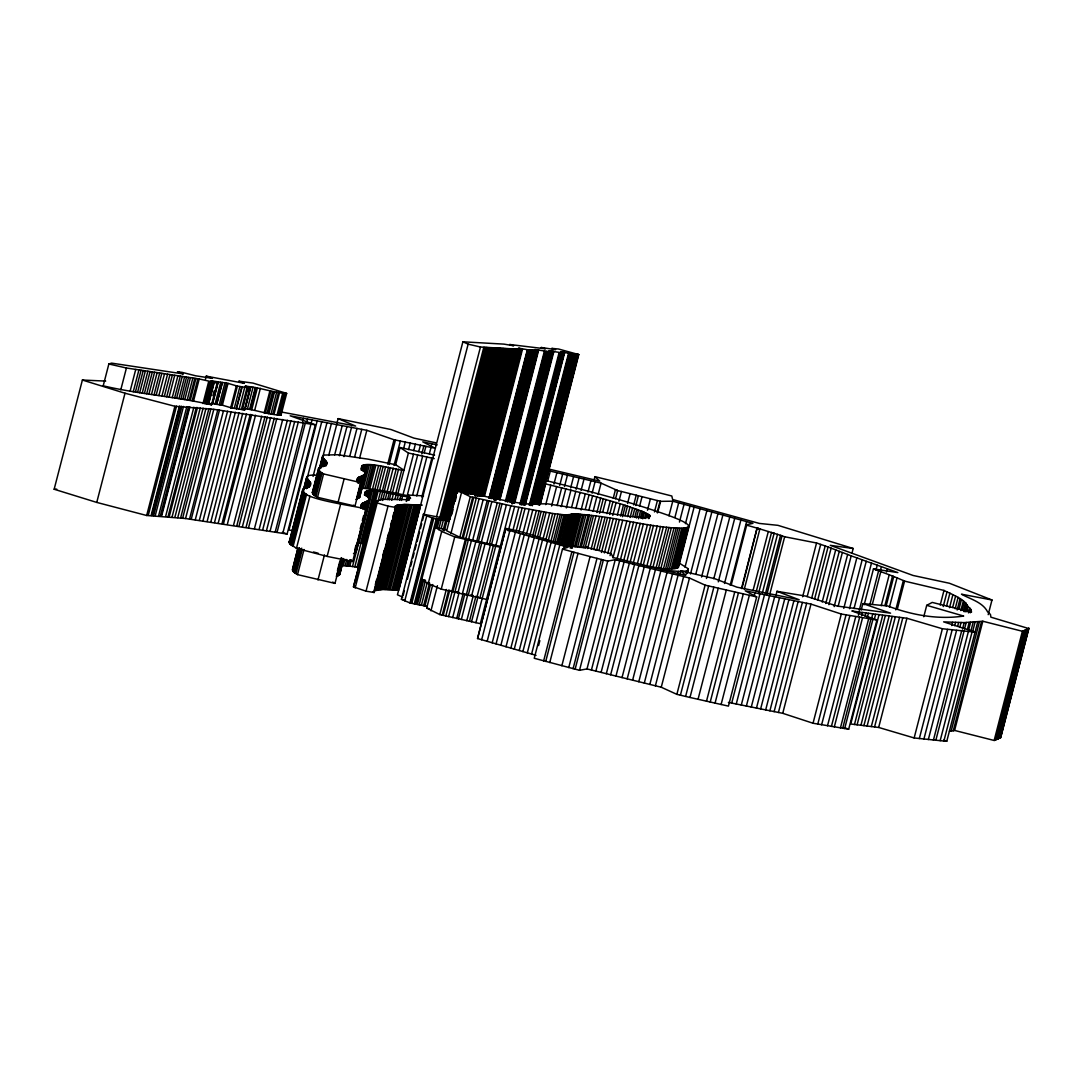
<?xml version="1.0" encoding="UTF-8"?>
<svg xmlns="http://www.w3.org/2000/svg" width="1083" height="1083" viewBox="0 0 1083 1083"><rect width="100%" height="100%" fill="white"/><g stroke="black" fill="none" stroke-linecap="round" stroke-linejoin="round"><path stroke-width="1.5" d="M536.044 655.337L477.549 638.55L505.788 528.423C533.499 533.215 559.573 547.077 587.866 547.592L586.282 547.186L596.814 550.042M477.549 638.55L505.788 528.423M355.901 550.489L355.481 552.614L353.491 553.548M365.892 473.244C363.915 476.276 351.379 478.348 361.032 482.693L354.98 506.086L317.522 497.314L313.84 494.958L312.324 492.657L318.524 468.519L326.985 463.849L326.565 461.994L322.585 457.283L323.912 455.077L337.517 454.725L368.098 459.151L395.647 464.742L403.945 470.239C399.207 471.186 347.643 454.941 365.892 473.244L359.718 497.273L355.82 499.48M406.247 501.483L407.519 496.583C403.147 497.72 351.23 480.717 369.56 499.141L356.063 551.328M316.48 475.166C299.179 474.557 311.241 479.403 310.51 485.225C277.492 497.192 364.118 506.722 366.162 509.308C353.965 504.272 366.69 502.878 369.56 499.141M341.483 558.259L334.985 583.385L297.527 574.626L292.803 571.052L292.87 568.656M312.405 492.291L313.407 490.707M318.524 468.519L319.891 471.579L323.56 473.934L361.032 482.693M544.83 480.324C584.888 490.017 624.877 500.251 663.825 513.775C667.318 515.021 703.178 527.164 681.749 528.247C644.317 527.597 607.685 513.64 570.457 514.506L562.456 545.426M687.015 573.3L688.125 568.697L679.258 563.079M570.457 514.506L565.258 514.939L552.655 513.491L510.81 505.775L470.32 496.691L457.188 490.193L446.697 530.778L459.815 537.276L500.319 546.36L510.81 505.775M571.594 514.168L563.62 545.006M423.521 495.892L408.629 495.093L407.113 500.4M341.253 557.664L336.38 576.508L339.724 574.572L343.785 558.869M368.315 500.671L352.665 561.495L327.12 556.405L296.444 548.35L289.608 543.49L289.269 541.568L290.867 540.092M437.194 444.91L422.763 441.85L435.366 448.308L394.036 439.752L366.826 430.303L290.203 415.804L315.343 424.82L287.103 534.027L185.559 518.527L146.665 515.494L96.753 502.417L54.15 489.245L82.389 380.038L105.687 381.094M205.432 379.28L206.244 376.153L212.444 378.36L195.766 375.815L182.106 372.376L177.45 371.767L183.379 373.946L111.603 363.13L108.855 363.983L103.21 385.832C138.908 394.198 175.866 396.635 211.523 404.812L217.169 382.976L210.941 380.742L228.012 383.355L237.38 386.13L231.735 407.98L230.693 407.763L236.338 385.927L242.186 386.875L236.541 408.711L230.693 407.763M120.782 389.839L126.427 368.003L199.231 378.969L217.169 382.976M96.753 502.417L125.005 393.224L82.389 380.038M130.082 391.301L135.727 369.452M133.25 391.775L138.908 369.926M135.389 392.087L141.047 370.251M137.541 392.412L143.2 370.576M139.707 392.736L145.352 370.887M142.225 393.102L147.87 371.252M144.418 393.427L150.063 371.577M146.706 393.752L152.351 371.916M148.926 394.09L154.571 372.241M151.498 394.456L157.143 372.62M154.057 394.821L159.702 372.985M156.169 395.173L161.814 373.337M158.89 395.552L164.548 373.716M161.922 396.053L167.567 374.217M164.318 396.405L169.977 374.569M166.728 396.798L172.387 374.962M169.07 397.15L174.715 375.3M172.251 397.651L177.896 375.815M174.607 398.002L180.265 376.167M176.597 398.314L182.242 376.478M146.665 515.494L174.904 406.287L213.798 409.333L315.343 424.82M148.276 515.318L176.515 406.125M178.979 398.666L184.624 376.83M180.902 398.977L186.547 377.141M151.119 515.44L179.372 406.233M151.701 515.44L179.94 406.247M182.851 399.289L188.496 377.439M152.92 515.481L181.172 406.287M153.515 515.549L181.768 406.355M184.787 399.6L190.432 377.75M155.248 515.63L183.501 406.423M187.197 399.925L192.842 378.089M158.592 515.86L186.831 406.666M189.146 400.25L194.791 378.4M160.352 515.928L188.591 406.734M190.242 400.358L195.888 378.509M161.096 516.022L189.349 406.815M161.624 516.036L189.863 406.842M192.205 400.669L197.864 378.833M193.586 400.818L199.231 378.969M165.631 516.388L193.871 407.194M168.055 516.645L196.294 407.452M169.232 516.74L197.472 407.533M172.048 517.038L200.287 407.831M202.981 403.58L208.626 381.744M174.877 517.336L203.117 408.142M204.484 403.742L210.129 381.893M205.973 404.013L211.632 382.164M206.826 404.081L212.485 382.231M177.747 517.647L205.987 408.44M208.329 404.352L213.987 382.516M208.518 404.352L214.163 382.516M180.631 517.958L208.87 408.751M212.904 395.606L214.109 390.922M182.621 518.216L210.86 409.022M210.887 403.404L212.485 403.688L218.13 381.839M212.485 403.688L218.292 381.852M185.559 518.527L213.798 409.333M212.634 403.688L215.084 404.067L220.729 382.231M215.084 404.067L216.641 404.352L222.286 382.516M216.641 404.352L222.462 382.516M189.525 519.082L217.764 409.875M216.817 404.365L219.267 404.744L224.912 382.908M191.217 519.285L219.456 410.078M219.267 404.744L220.837 405.028L226.482 383.192M220.837 405.028L222.367 405.191L228.012 383.355M195.265 519.84L223.504 410.647M199.326 520.409L227.565 411.215M202.954 520.923L231.193 411.716M234.28 408.345L239.925 386.509M207.124 521.492L235.363 412.298M236.202 408.657L241.847 386.807L250.322 388.093L244.663 409.929L236.541 408.711M239.113 409.09L244.758 387.254M210.792 522.02L239.032 412.813M241.387 409.469L247.032 387.633M242.497 409.577L248.142 387.741M214.502 522.534L242.741 413.34M248.467 391.396L249.686 386.712C262.194 388.161 273.999 392.885 286.67 393.386L281.025 415.222C268.34 414.721 256.549 409.997 244.041 408.562M244.663 409.929L250.011 388.039L245.259 386.022L249.686 386.712M245.164 408.697L250.823 386.848M247.398 409.036L253.043 387.186M218.238 523.075L246.477 413.868M249.632 409.388L255.277 387.552M250.214 409.469L255.872 387.633M222.015 523.603L250.254 414.41M251.73 409.726L257.375 387.89M223.45 523.861L251.703 414.654M254.722 410.173L260.367 388.337M227.308 524.402L255.547 415.209M233.495 525.377L261.748 416.17M264.184 412.975L269.829 391.139M265.267 413.07L270.912 391.234M236.798 525.851L265.037 416.644M266.959 413.381L272.618 391.532M239.005 526.203L267.257 416.996M268.137 413.503L273.796 391.667M268.882 413.679L274.527 391.829M271.034 413.936L276.679 392.1M242.416 526.704L270.655 417.51M272.835 414.275L278.493 392.425M273.958 414.369L279.604 392.533M246.044 527.34L274.283 418.133M277.113 414.816L282.758 392.967M248.548 527.719L276.801 418.525M278.304 414.938L283.949 393.102M279.82 415.1L285.465 393.251M254.451 528.68L282.704 419.487M259.121 529.465L287.361 420.258M262.655 529.993L290.907 420.786M266.472 530.643L294.711 421.449M270.073 531.184L298.312 421.977M302.59 421.49L303.43 418.228M275.19 532.051L303.43 422.857M277.045 532.349L305.284 423.155M306.746 422.289L307.586 419.026M282.812 533.283L312.094 419.811M317.211 420.813L288.971 530.02L293.547 530.819M289.12 542.353L302.766 489.381M289.229 542.705L303.186 488.799M290.095 540.688L295.997 517.864M296.837 514.601L303.592 488.501M289.608 543.49L306.719 477.278M293.791 527.475L295.05 522.588M298.001 511.162L300.465 502.214M301.372 498.126L302.644 493.225M303.416 490.802L306.855 476.926M289.96 543.815L303.457 491.628M303.89 489.611L307.179 476.534M304.513 488.433L321.786 421.612M290.23 544.235L303.727 492.048M304.594 488.433L307.125 478.645M290.488 544.532L303.985 492.345M305.189 487.188L307.288 479.038M290.718 544.776L304.215 492.589M305.663 487.729L307.775 479.566M305.92 488.162L308.032 480.013M291.435 545.358L304.932 493.171M306.53 488.663L308.641 480.514M292.248 545.927L305.744 493.74M307.518 487.594L309.197 481.069M307.762 487.905L309.454 481.38M293.087 546.414L306.584 494.227M308.75 486.727L310.022 481.827M308.912 487.066L310.171 482.179M309.156 487.336L310.428 482.449M309.982 486.199L310.821 482.937M313.082 476.412L326.998 422.627M296.444 548.35L309.941 496.163M292.41 569.604L297.757 548.797M292.437 570.281L298.015 547.984M312.432 492.968L318.916 467.964M292.748 570.741L298.434 548.756M312.743 493.428L319.458 467.315M292.803 571.052L298.488 549.067M312.797 493.74L322.612 456.065M293.127 571.337L299.219 547.781M313.109 494.024L319.16 470.645M319.688 468.167L322.91 455.699M319.634 469.088L331.439 423.453M293.412 571.783L299.504 548.228M313.407 494.471L319.458 471.078M320.446 467.057L322.869 457.703M320.609 467.423L323.032 458.068M293.655 572.054L299.747 548.499M313.65 494.741L319.702 471.362M293.845 572.271L299.937 548.715M313.84 494.958L319.891 471.579M321.082 467.964L323.506 458.61M321.732 466.814L323.749 459.016M294.508 572.799L300.6 549.243M314.503 495.486L320.554 472.107M322.693 465.717L324.304 459.49M295.226 573.3L301.724 548.174M315.221 496L321.258 472.608M323.289 466.313L324.914 460.072M295.97 573.733L302.062 550.178M315.965 496.42L322.017 473.041M323.533 466.611L325.144 460.37M324.534 465.528L325.739 460.844M324.697 465.893L325.902 461.209M324.927 466.15L326.132 461.466M297.527 574.626L304.025 549.501M317.522 497.314L323.56 473.934M325.766 465.108L326.565 461.994M325.888 465.473L326.7 462.346M336.881 423.507L338.14 418.62L391.004 429.531L413.882 438.101L436.381 442.92M326.186 465.771L326.985 462.658M328.718 455.442L336.732 424.482M334.661 454.846L342.255 425.511M339.399 455.794L346.993 426.458M343.961 456.633L351.542 427.298M349.809 456.092L356.97 428.381M317.969 580.001L324.467 554.875M337.964 502.688L344.015 479.295M327.12 556.405L340.617 504.218M354.601 457.04L361.763 429.342M359.651 458.014L366.826 430.303M356.673 481.502L357.471 478.388M356.862 481.177L357.674 478.05M357.214 480.96L358.135 477.508M357.485 481.989L358.69 477.305M357.715 481.745L358.92 477.075M361.099 468.777L361.912 465.649M361.126 470.076L362.331 465.406M357.945 483.126L359.556 476.886M358.459 482.937L360.084 476.696M361.83 469.927L363.049 465.257M359.096 482.707L360.707 476.466M362.385 469.805L363.59 465.135M359.732 482.517L361.343 476.29M362.913 471.213L364.524 464.986M337.449 570.511L339.886 561.089M360.26 482.328L361.871 476.087M356.781 497.639L362.426 475.816M364.01 471.159L365.621 464.918M337.003 576.278L341.47 559.004M356.984 498.965L363.035 475.586M337.327 576.102L341.795 558.828M357.322 498.789L363.374 475.41M337.774 575.818L342.242 558.544M357.769 498.505L363.82 475.126M364.538 472.675L366.555 464.878M364.402 474.747L365.201 471.633M338.41 575.682L342.878 558.408M358.405 498.37L365.296 471.944M343.352 559.031L339.724 574.572M360.098 494.295L365.743 472.472M339.29 575.181L343.433 559.085M359.285 497.882L367.746 464.891M341.7 565.597L343.284 565.651L344.908 559.37M361.695 488.284L363.279 488.338L369.33 464.959M343.284 565.651L345.125 565.746L346.75 559.464M363.279 488.338L365.12 488.447L371.158 465.054M360.815 507.034L361.668 503.771M361.045 508.157L362.318 503.27M364.416 495.039L365.255 491.777M361.262 507.927L362.534 503.026M364.673 494.863L365.526 491.601M365.066 494.633L365.905 491.371M345.125 565.746L346.79 565.867L348.009 561.156M361.844 507.751L363.116 502.864M365.12 488.447L366.785 488.555L372.823 465.176M362.385 507.561L363.644 502.661M365.702 494.511L366.541 491.249M362.588 508.969L364.267 502.444M365.824 496.014L367.083 491.127M346.79 565.867L348.212 566.016L349.836 559.735M366.785 488.555L368.206 488.704L374.258 465.311M363.211 508.78L364.903 502.255M366.663 495.879L367.922 490.992M363.766 508.577L365.458 502.052M364.321 508.306L366.013 501.781M367.651 495.824L368.924 490.937M348.212 566.016L349.768 566.179L351.393 559.897M364.524 509.7L366.623 501.551M368.206 488.704L369.763 488.866L375.815 465.473M364.876 509.511L366.988 501.361M368.071 497.422L369.763 490.897M354.737 550.015L356.009 545.128M360.219 528.815L361.492 523.928M362.331 520.666L363.604 515.765M365.282 509.24L367.394 501.091M354.574 553.142L368.071 500.955M368.694 499.06L370.806 490.91M355.481 552.614L369.398 498.315M355.941 551.978L369.438 499.791M349.768 566.179L352.503 566.517L358.595 542.962M369.763 488.866L372.498 489.218L378.549 465.825M357.309 543.097L358.784 543.152L372.281 490.965M358.784 543.152L360.504 543.246L374.001 491.059M352.503 566.517L354.831 566.842L360.923 543.287M372.498 489.218L374.826 489.53L380.878 466.15M360.504 543.246L361.966 543.341L375.449 491.154M354.831 566.842L357.133 567.167L376.694 491.289M374.826 489.53L377.128 489.854L383.165 466.475M378.062 491.425L364.565 543.612L361.966 543.341M422.248 505.125L404.582 504.448L396.852 505.341L374.163 592.509L366.027 591.169L353.464 586.891L375.787 501.158L382.502 499.344L407.736 499.629L410.565 498.275L408.372 495.5M353.464 586.891L376.126 500.969M355.319 582.546L357.864 572.731M358.703 569.468L359.976 564.554M360.815 561.292L362.088 556.378M362.94 553.115L367.584 535.124M368.437 531.848L369.709 526.947M370.548 523.671L371.821 518.771M372.66 515.494L375.205 505.68M377.128 489.854L379.578 490.233L385.629 466.841M355.156 587.961L377.155 502.932L375.463 501.849L375.787 501.158M377.967 501.524L380.499 491.736M387.714 464.201L394.036 439.752M379.578 490.233L382.407 490.694L388.459 467.301M389.135 464.472L395.457 440.023M380.553 500.197L382.665 492.034M382.407 490.694L384.275 491.032L390.327 467.639M382.678 500.495L384.79 492.332M384.275 491.032L387.173 491.52L393.224 468.14M385.277 499.195L386.969 492.67M394.036 465.473L400.358 441.025M395.647 464.742L400.101 447.536L434.594 455.104M387.565 499.561L389.244 493.036M387.173 491.52L390.232 492.129L396.27 468.736M389.284 499.872L390.963 493.347M366.027 591.169L388.025 506.127L396.148 507.48L394.984 506.411L396.852 505.341M403.593 448.565L405.272 442.04M390.232 492.129L392.52 492.535L398.571 469.156M391.762 500.292L393.454 493.767M392.52 492.535L395.796 493.198L401.847 469.805M394.97 499.209L396.243 494.322M408.548 449.58L410.24 443.069M397.894 493.631L408.386 453.046L400.101 447.536M394.564 509.362L395.403 506.099M397.19 499.615L398.463 494.728M375.368 584.441L376.64 579.54M382.976 555.01L384.248 550.096M387.213 538.657L388.472 533.743M390.597 525.566L391.856 520.666M392.709 517.39L393.968 512.489M396.094 505.747L374.095 590.79L382.597 589.49L398.828 590.1M374.515 590.601L396.513 505.558M375.314 590.208L397.299 505.165M375.774 590.059L397.772 505.016M376.41 589.883L398.409 504.84M399.627 500.102L400.9 495.215M377.25 589.788L399.248 504.746M413.72 450.636L415.398 444.111M378.062 589.748L400.06 504.705M401.441 500.481L402.714 495.594M395.796 493.198L403.025 494.701L413.53 454.115L434.215 458.623M379.118 589.626L401.116 504.583M380.553 589.612L402.551 504.57M381.582 589.545L403.566 504.502M382.597 589.49L404.582 504.448M417.7 455.009L407.208 495.608L403.025 494.701M418.728 451.665L420.421 445.154M383.924 589.477L405.908 504.434M407.249 500.617L408.629 495.093M407.953 499.561L408.792 496.285M385.074 589.531L407.073 504.488M408.129 499.791L408.968 496.515M408.67 500.211L409.523 496.935M408.805 500.427L409.658 497.151M386.144 589.531L408.142 504.488M421.774 453.994L423.886 445.844M387.755 589.612L409.753 504.57M412.596 495.053L422.668 456.092M388.946 589.707L410.944 504.664M424.225 452.816L425.917 446.291M390.191 589.748L412.19 504.705M391.924 589.897L413.923 504.868M416.765 495.96L426.851 456.999M393.075 589.964L415.073 504.922M430.912 447.022L431.765 443.759M429.342 453.872L431.034 447.347M394.523 590.032L416.522 504.989M395.85 590.086L417.848 505.044M397.068 590.073L419.053 505.044M421.788 497.056L431.86 458.095M398.057 590.127L420.055 505.084M539.943 504.746L578.782 354.588L558.517 349.01L551.721 348.374L555.633 349.633L541.094 347.467L545.507 348.78L544.235 348.672L509.619 344.489L513.626 345.761L503.961 344.123L462.888 341.808L397.447 594.797L402.714 597.153M399.248 588.462L420.394 506.695M427.013 606.345L409.997 602.974L401.4 599.278L423.385 514.235L450.027 519.285M403.133 595.515L404.406 590.614M407.357 579.188L409.888 569.401M410.728 566.138L412 561.238M412.84 557.975L414.112 553.075M414.951 549.812L416.224 544.911M417.063 541.649L419.595 531.861M420.434 528.599L421.707 523.698M422.546 520.436L468.14 344.15L462.888 341.808M404.758 600.916L426.756 515.874L423.385 514.235M409.997 602.974L431.995 517.931L426.756 515.874M410.714 603.136L432.699 518.094L448.998 521.302M411.797 603.353L433.796 518.324M436.557 516.767L480.459 347.02L522.439 349.43L484.453 496.325M414.275 603.881L436.259 518.852M415.358 604.111L437.356 519.068M416.454 604.328L422.79 579.798M436.327 527.462L438.439 519.285M417.388 604.517L423.724 579.987M437.261 527.651L439.373 519.474M439.495 518.689L483.817 347.305M440.551 518.73L484.873 347.345M419.175 604.869L425.524 580.339M438.629 529.641L441.174 519.826M441.81 518.838L486.132 347.453M442.487 518.892L486.809 347.508M443.258 518.933L487.58 347.548M421.368 605.302L427.284 582.397M441.241 528.436L443.353 520.26M444.653 519.001L488.974 347.616M441.715 531.415L454.738 536.938L499.967 547.199L486.47 599.386L441.241 589.125L428.232 583.602L441.715 531.415L435.204 527.231L446.277 529.817M445.37 519.082L489.692 347.684M445.858 519.068L490.179 347.684M423.629 605.722L429.545 582.816M443.082 530.494L445.627 520.679M447.117 519.163L491.438 347.778M424.942 605.966L430.438 584.698M444.396 530.738L446.927 520.923M447.793 519.217L492.115 347.833M448.552 519.258L492.887 347.873M486.822 598.547L480.324 623.673L439.82 614.575L426.702 608.091L432.794 584.536M450.244 517.728L494.146 347.968M451.76 514.52L453.032 509.619M455.131 501.456L456.403 496.569M457.243 493.306L494.823 348.036M458.434 491.696L495.581 348.063M459.706 491.804L496.853 348.171M460.478 491.831L497.625 348.198M461.047 491.885L498.194 348.252M430.939 610.812L437.437 585.686M450.934 533.499L461.426 492.914M461.94 491.885L499.087 348.252M500.102 348.32L462.955 491.953L500.197 348.32M463.822 491.98L500.969 348.347M464.837 492.048L501.984 348.415M465.189 493.713L502.756 348.455M465.731 493.74L503.297 348.469M441.241 589.125L454.738 536.938M466.299 493.78L503.866 348.509M467.193 493.794L504.773 348.523M468.073 493.889L505.639 348.618M468.303 493.848L505.883 348.577M469.183 493.943L506.749 348.672M470.09 493.956L507.656 348.685M439.82 614.575L446.318 589.45M459.815 537.276L470.32 496.691M470.97 494.051L508.536 348.78M471.2 494.01L508.766 348.74M472.215 494.078L509.782 348.807M472.973 494.119L510.553 348.848M442.216 615.144L448.714 590.018M462.211 537.831L472.702 497.246M473.461 494.119L511.027 348.848M474.178 494.132L511.758 348.861M443.218 615.361L449.716 590.235M463.213 538.048L473.704 497.463M474.706 494.159L512.273 348.888M474.76 495.784L512.746 348.888M475.302 495.838L513.288 348.929M475.775 495.838L513.775 348.943M451.841 591.602L465.338 539.429M445.817 615.97L452.315 590.844M465.812 538.657L476.303 498.072M476.831 495.906L514.831 348.997M477.319 495.906L515.305 349.01M477.603 495.933L515.603 349.037M452.843 591.832L466.34 539.645M478.09 495.946L516.077 349.037M479.146 496L517.133 349.105M479.431 496.041L517.43 349.132M448.606 616.62L468.316 540.106M468.601 539.307L479.092 498.721M479.918 496.041L517.904 349.132M480.974 496.109L518.96 349.2M481.272 496.136L519.258 349.24M481.745 496.136L519.732 349.24M482.801 496.204L520.788 349.295M457.892 593.01L471.389 540.823M483.099 496.231L521.085 349.335M483.573 496.231L521.559 349.335M484.453 493.604L486.145 487.079M486.984 483.817L488.257 478.916M489.096 475.654L492.481 462.59M494.593 454.427L495.852 449.54M496.691 446.277L500.075 433.214M500.915 429.951L503.446 420.15M504.299 416.887L507.67 403.837M508.523 400.575L511.054 390.773M511.893 387.511L517.376 366.298M519.488 358.135L520.761 353.234M452.667 617.554L459.165 592.428L456.457 591.805M472.662 540.241L483.153 499.656M462.306 594.012L475.803 541.838M456.715 618.474L463.213 593.349M476.71 541.162L487.201 500.576M488.974 498.248L527.38 349.714L538.156 350.73L534.731 349.525L551.464 352.016L512.205 503.812L551.409 351.975L548.756 350.865L564.067 353.072L524.808 504.881L564.026 352.205L569.983 353.681L530.724 505.477M489.272 498.315L527.692 349.782M458.38 618.853L464.878 593.728M478.375 541.541L488.866 500.955M489.746 498.315L528.166 349.782M491.019 498.464L529.425 349.931M466.286 594.919L479.783 542.732M491.208 498.478L529.628 349.944M491.79 498.546L530.21 350.012M461.344 619.503L467.842 594.377M481.339 542.204L491.831 501.605M492.955 498.627L531.36 350.093M468.194 595.366L481.691 543.179M493.604 498.708L532.01 350.175M493.726 498.694L532.146 350.161M494.186 500.427L533.012 350.256M494.769 500.495L533.608 350.323M495.933 500.576L534.758 350.418M471.538 596.097L485.035 543.91M497.002 499.019L535.408 350.486M497.124 499.019L535.543 350.486M498.004 499.114L536.41 350.581M466.773 620.708L473.271 595.582L470.55 594.987M486.768 543.395L497.259 502.81M498.586 499.182L537.006 350.648M510.675 454.278L511.948 449.377M518.283 424.888L519.542 420.001M533.472 366.135L537.696 349.809M499.75 499.263L538.237 349.904M499.872 500.062L538.711 349.904M469.453 621.304L475.951 596.178M489.448 544.004L499.94 503.405M476.899 597.288L490.396 545.101M471.538 621.764L478.036 596.638M491.533 544.451L502.038 503.866M479.877 597.951L493.374 545.764M505.341 501.51L544.37 351.339M506.127 501.578L544.966 351.406M475.911 622.711L495.689 546.265M495.906 545.399L506.411 504.813M507.277 501.659L546.116 351.501M507.589 501.727L546.414 351.569M508.062 501.74L546.901 351.569M509.321 501.889L548.16 351.718M510.228 500.251L548.634 351.718M510.107 501.957L548.946 351.785M510.58 501.957L549.419 351.799M511.853 502.106L550.8 351.068M511.907 503.744L551.382 351.122M512.706 502.986L551.964 351.19M513.396 503.026L552.655 351.23M513.978 503.094L553.318 351.285L514.059 503.081M514.642 503.148L553.9 351.352M508.32 530.9L514.615 506.546M481.651 639.769L509.89 530.562L505.788 529.343M512.976 530.142L518.852 507.413M519.84 504.502L559.085 352.706M520.625 504.543L559.938 352.733M521.085 504.529L560.331 352.733M521.451 504.57L560.926 352.801L521.668 504.597M521.884 504.61L561.143 352.814M487.147 641.38L515.386 532.173L509.89 530.562M522.466 504.678L561.725 352.882M516.239 530.805L522.128 508.076M523.346 504.773L562.564 352.936M523.536 504.746L562.794 352.95M524.402 504.84L564.067 353.072M525.282 504.935L564.541 353.139L560.628 351.88L564.026 352.205M518.689 532.985L524.998 508.631M492.183 642.842L520.422 533.635L515.386 532.173M529.262 505.314L568.521 353.518M529.844 505.382L569.103 353.586M522.845 533.784L529.154 509.43M530.332 505.395L569.59 353.599L572.866 353.951L534.027 504.109M496.055 643.952L524.294 534.758L520.422 533.635M532.186 505.639L571.445 353.83M532.362 505.599L571.621 353.803M533.811 504.082L572.65 353.911L576.007 354.276L537.168 504.448M526.433 534.461L532.728 510.107M534.244 504.136L573.083 353.965M534.826 504.191L573.665 354.033M535.273 504.245L574.112 354.073M578.782 354.588L575.127 354.127L536.261 504.312L575.317 354.155M500.86 645.319L529.1 536.126L524.294 534.758M530.02 535.07L536.315 510.716M538.048 504.543L576.873 354.371M538.332 504.57L577.171 354.412M538.779 504.624L577.605 354.452M539.063 504.651L577.902 354.493M539.361 504.692L578.187 354.52M539.645 504.719L578.484 354.547M540.593 503.392L545.629 483.911L589.084 494.741L623.537 504.746L643.058 511.704L649.502 515.115L650.233 516.55L644.994 517.742L628.857 516.361L547.511 503.839L524.334 503.933L496.907 499.046L457.188 490.193M532.362 537.195L539.077 511.217M547.781 480.879L550.313 471.105L601.065 483.14L617.662 490.572L615.55 498.721M506.005 646.795L534.244 537.588L529.1 536.126M534.853 535.895L541.148 511.542M545.751 504.624L550.8 485.143M537.195 538.021L543.91 512.042M510.838 648.162L539.077 538.968M539.388 538.386L546.103 512.408M553.954 484.087L556.906 472.675M514.263 649.137L542.502 539.943L534.244 537.588M543.016 538.996L549.731 513.017M551.599 506.018L556.635 486.538M559.721 485.441L562.659 474.043M545.94 539.469L552.655 513.491M519.217 650.531L547.457 541.324L542.502 539.943M557.095 505.639L561.711 487.783M548.012 541.459L555.146 513.856M564.487 486.538L567.438 475.126M551.206 540.2L557.921 514.235M522.872 651.6L551.112 542.407L547.457 541.324M561.224 506.654L565.84 488.799M553.075 542.109L560.209 514.506M554.875 542.272L562.023 514.682M527.299 652.832L555.538 543.639L551.112 542.407M570.646 487.946L573.597 476.547M556.757 542.448L563.905 514.845M566.341 507.927L570.958 490.058M558.111 542.542L565.258 514.939M559.194 544.18L566.761 514.953M531.591 654.091L559.83 544.898L555.538 543.639M560.777 544.14L568.345 514.926M561.251 544.126L568.805 514.912M561.955 543.91L569.509 514.696M576.17 489.299L579.121 477.887M571.58 507.534L575.777 491.303M563.065 545.101L571.039 514.249M559.83 544.898L568.061 547.226L562.483 549.081L534.244 658.274L579.513 670.309L587 668.915L661.253 687.231L676.861 694.352L689.993 697.466L728.439 706.116L756.679 596.923L745.199 590.79L810.977 604.111L841.288 614.034L876.932 620.004L848.693 729.197L813.035 723.241L782.738 713.318L728.385 702.42M564.094 544.911L572.081 514.059M538.576 645.549L539.848 640.662M563.444 549.392L564.297 546.13M564.649 544.817L572.636 513.978M565.719 544.776L573.692 513.938M566.165 544.735L574.139 513.884M575.912 508.631L580.109 492.399M566.856 544.722L574.829 513.87M581.084 490.423L584.035 479.011M567.113 546.333L575.506 513.856M568.061 546.333L576.467 513.856M569.022 546.333L577.415 513.87M569.793 546.374L578.2 513.911M570.132 548.025L578.958 513.938M571.283 548.133L580.095 514.046M581.111 509.985L585.321 493.753M572.284 548.228L581.097 514.127M543.652 660.887L571.892 551.68M587.988 492.088L590.939 480.676M574.45 546.793L582.857 514.317M545.724 661.456L573.963 552.249L562.483 549.081M585.307 509.348L589.084 494.741M575.858 546.969L584.251 514.493M594.08 479.931L594.919 476.669L615.022 481.569L671.812 496L672.624 499.493L759.332 523.427L777.932 525.336L853.187 548.499L851.928 553.386M577.618 547.159L586.011 514.682M592.117 493.144L595.068 481.732M588.868 510.31L592.645 495.689M549.771 662.552L578.011 553.345L573.963 552.249M579.757 547.443L588.164 514.966M581.138 547.619L589.531 515.156M583.128 547.903L591.521 515.427M593.078 511.447L596.855 496.84M598.114 494.552L601.065 483.14M585.064 548.215L593.457 515.752M587.609 548.594L596.002 516.131M596.923 512.516L600.699 497.896M599.549 513.261L603.326 498.654M591.128 549.176L599.522 516.713M561.847 665.761L590.086 556.554L578.011 553.345M602.649 512.408L606.006 499.425M593.674 549.555L602.067 517.078M596.625 550.029L605.018 517.552M606.994 513.68L610.352 500.698M568.751 667.575L596.99 558.368L607.753 561.116L615.252 559.708L689.492 578.024L705.101 585.145L756.679 596.923M599.034 550.394L607.428 517.931M613.249 498.207L615.361 490.058L617.662 490.572M609.661 514.506L613.032 501.524M601.444 552.479L610.257 518.391M573.097 668.658L601.336 559.464M612.775 515.427L616.132 502.444M604.395 552.953L613.208 518.865M575.114 669.213L603.353 560.006M618.921 501.28L621.452 491.506L660.589 501.348L672.746 501.185L752.915 523.346L745.821 524.903L759.9 528.924L744.305 589.22M617.324 515.088L620.261 503.73M607.739 553.521L616.552 519.42M579.513 670.309L607.753 561.116M610.067 555.606L619.314 519.881M620.6 516.104L623.537 504.746M622.481 516.713L625.433 505.341M613.005 557.786L622.657 520.449M627.544 503.487L630.076 493.713M624.986 515.752L627.504 506.018M587 668.915L615.252 559.708M627.544 516.618L630.062 506.885M616.741 560.128L626.827 521.153M630.116 517.498L632.634 507.751M633.69 504.949L636.222 495.161M591.426 670.025L619.679 560.818M620.18 560.683L630.265 521.722M632.716 516.645L634.814 508.523M635.87 505.558L638.388 495.784M634.719 517.363L636.818 509.24M623.51 561.238L633.582 522.277M595.867 671.122L624.106 561.915M636.425 518.012L638.523 509.89M639.539 506.411L642.07 496.637M626.773 561.752L636.845 522.791M638.51 518.798L640.608 510.675M640.5 517.823L642.192 511.325M601.106 672.421L629.358 563.214M641.38 518.202L643.058 511.704M630.116 562.321L640.202 523.346M642.706 518.798L644.385 512.3M644.696 517.945L645.955 513.071M632.946 564.446L643.437 523.847M647.472 510.215L650.423 498.803M645.671 518.459L646.93 513.586M606.318 673.707L634.557 564.5M647.201 517.417L648.04 514.168M647.918 517.891L648.758 514.642M648.663 518.351L649.502 515.115M648.825 518.635L649.665 515.386M637.44 563.444L647.512 524.483M610.636 674.79L638.875 565.597M640.256 565.57L650.761 524.984M654.47 511.948L657.422 500.536M643.045 565.989L653.536 525.39M657.097 512.652L660.048 501.239M657.638 512.76L660.589 501.348M615.97 676.09L644.209 566.896M657.219 525.918L646.727 566.517C656.961 566.883 668.969 571.458 678.527 567.154L694.162 506.898M650.071 567.005L660.562 526.419M622.021 677.62L650.26 568.413M652.914 567.357L663.405 526.758M668.956 515.846L672.746 501.185M627.179 678.906L655.418 569.699M656.136 567.763L666.641 527.164M658.478 568.006L668.969 527.421M660.914 568.25L671.419 527.665M632.607 680.232L660.847 571.025M674.912 517.444L678.703 502.769M663.554 568.467L674.046 527.881M665.652 568.616L676.144 528.03M667.48 568.71L677.985 528.125M679.447 522.074L684.09 504.15M638.794 681.762L667.033 572.569M669.375 568.778L679.867 528.193M671.243 568.832L681.749 528.247M672.773 568.805L683.265 528.22M644.29 683.102L672.529 573.909M685.458 523.671L690.101 505.747M674.262 568.724L684.754 528.138M675.521 568.643L686.026 528.057M676.415 568.413L686.906 527.827M682.886 546.184L684.145 541.31M677.349 568.155L687.854 527.556M677.877 567.912L688.91 525.661M677.606 574.667L678.445 571.404L685.025 571.255L687.556 570.457L688.057 569.116M649.827 684.456L678.066 575.263M679.582 574.721L680.801 570.876L714.604 578.633L736.9 587.162L799.2 599.765L776.985 591.318L775.726 596.205M685.011 567.194L700.187 508.523M655.391 685.823L683.63 576.616M686.135 573.99L686.974 570.727M686.717 573.719L688.125 568.697M687.407 572.921L688.246 569.658M661.253 687.231L689.492 578.024M690.507 573.976L706.942 510.404M695.895 573.76L711.91 511.826M701.567 577.036L718.002 513.477M706.468 578.484L722.916 514.926M676.861 694.352L705.101 585.145M680.408 695.191L708.648 585.984M713.805 578.728L729.834 516.794M685.607 696.41L713.846 587.216M718.3 581.842L734.734 518.27M689.993 697.466L718.232 588.259M724.5 583.493L740.934 519.921M698.034 699.32L726.287 590.127M730.199 585.213L746.634 521.64M731.106 585.416L746.701 525.106M706.482 701.256L734.721 592.063M710.204 702.095L738.444 592.888M741.503 588.38L757.098 528.071L774.101 533.31L758.506 593.606M741.896 588.638L757.098 528.071M715.051 703.178L743.29 593.971M721.102 704.519L749.341 595.325M753.132 590.235L768.307 531.55M754.134 596.137L754.973 592.875M756.34 591.223L771.516 532.552L774.101 533.31M731.702 703.111L759.941 593.904M762.337 593.024L777.513 534.352L771.516 532.552M736.237 704.058L764.476 594.851M765.356 594.025L780.532 535.34L782.021 535.895L766.845 594.567M769.485 595.433L784.661 536.762L777.513 534.352M741.273 705.114L769.512 595.907M746.349 706.17L774.589 596.963M751.25 707.158L779.489 597.951M756.435 708.241L784.688 599.034M760.604 709.04L788.857 599.833M765.64 710.042L793.88 600.848M769.878 710.854L798.117 601.647M802.638 596.774L816.555 542.989L784.661 536.762M774.128 711.666L802.368 602.473M807.201 596.557L820.684 544.397M778.42 712.492L806.659 603.285M811.695 598.1L825.192 545.94L816.555 542.989M782.738 713.318L810.977 604.111M814.551 599.183L828.048 547.023L825.192 545.94M817.638 600.32L831.121 548.16L828.048 547.023M822.2 602.04L835.697 549.88L831.121 548.16M825.774 603.502L839.271 551.342L835.697 549.88M828.874 604.652L842.357 552.492L839.271 551.342M834.154 606.602L847.637 554.455L842.357 552.492M838.12 606.426L851.184 555.904L847.637 554.455M813.035 723.241L841.288 614.034M843.779 608.362L856.843 557.84L851.184 555.904M817.773 724.121L846.013 614.927M849.532 608.687L862.176 559.803L856.843 557.84M821.631 724.784L849.871 615.577M854.027 608.565L866.251 561.292L862.176 559.803M827.507 725.786L855.746 616.593M859.252 610.352L871.477 563.092L866.251 561.292M858.359 615.306L859.198 612.057L906.904 618.258L942.386 628.749L972.114 631.849L975.052 631.998L943.604 621.859L964.195 622.617L982.822 621.236L1022.393 631.267L1028.85 628.587L990.904 617.175L990.458 614.467L987.547 611.76C982.471 602.053 970.449 599.21 961.474 594.201L991.987 599.996L988.197 614.657M861.175 610.108L862.853 603.583L887.694 605.966C911.94 615.09 937.986 619.842 963.68 616.051L926.723 605.343L923.772 616.755M831.406 726.449L859.645 617.242M864.18 604.761L873.453 568.9L897.875 572.596L871.477 563.092M861.567 615.753L862.42 612.491M834.316 726.896L862.569 617.703M875.957 570.078L877.23 565.177M865.019 616.295L865.859 613.032M869.73 605.113L878.584 570.89L873.453 568.9M867.131 618.217L868.404 613.316M880.533 569.969L881.372 566.72M872.356 604.26L880.79 571.662L878.584 570.89M840.449 727.857L868.688 618.65M842.709 728.236L870.949 619.043M871.477 618.88L872.749 613.993M844.672 728.521L872.912 619.314M886.503 572.014L887.343 568.751M874.347 619.246L875.619 614.359M881.224 605.735L889.224 574.762L880.79 571.662M879.003 614.806L850.751 723.999L878.665 727.451L914.147 737.956L943.875 741.043L946.799 741.192L977.692 622.021M884.946 605.411L892.527 576.075L893.746 576.549L886.165 605.884M854.46 724.527L882.713 615.32M857.1 724.825L885.339 615.618M889.441 607.184L897.022 577.848L889.224 574.762M860.917 725.285L889.157 616.092M863.896 725.678L892.148 616.484M895.776 609.878L903.357 580.542L897.022 577.848M867.117 726.003L895.357 616.809M897.401 608.836L904.562 581.124L903.357 580.542M871.314 726.571L899.553 617.364M874.577 726.91L902.816 617.703M878.665 727.451L906.904 618.258M940.193 605.099L943.983 590.425L904.562 581.124M943.212 606.588L947.002 591.927L943.983 590.425M946.528 606.236L949.899 593.2L947.002 591.927M914.147 737.956L942.386 628.749M949.52 607.725L952.891 594.689L949.899 593.2M952.647 607.482L955.599 596.083L952.891 594.689M919.318 738.592L947.571 629.399M955.165 608.795L958.117 597.383L955.599 596.083M951.781 625.581L952.62 622.319M923.88 739.188L952.119 629.981M957.155 609.986L960.107 598.574L958.117 597.383M954.692 625.636L955.531 622.373M958.929 609.323L961.447 599.535L960.107 598.574M960.865 610.582L963.396 600.808L961.447 599.535M928.321 739.581L956.573 630.374M957.765 625.784L958.604 622.522M962.056 609.891L964.168 601.742L963.396 600.808M963.41 610.839L965.522 602.689L964.168 601.742M959.795 627.355L961.068 622.468M964.168 611.773L966.28 603.624L965.522 602.689M964.967 610.893L966.28 603.624M965.711 611.814L967.403 605.289L966.645 604.382M966.55 611.002L967.403 605.289M933.411 740.149L961.65 630.942M962.503 629.142L964.195 622.617M966.916 611.746L967.809 606.114M968.446 612.883L969.718 607.996L968.175 606.859M964.533 628.939L966.212 622.427M968.892 611.909L969.718 607.996M935.82 740.325L964.06 631.118M970.246 612.829L971.085 609.567L969.745 608.646M967.498 628.979L969.177 622.468M968.513 630.414L970.625 622.265M940.166 740.677L968.405 631.47M971.072 630.347L973.17 622.197M943.875 741.043L972.114 631.849M972.561 631.876L975.093 622.089M949.453 731.228L951.185 730.998L979.425 621.791M951.185 730.998L953.27 730.768L981.523 621.574M953.27 730.768L954.583 730.429L982.822 621.236M954.583 730.429L994.153 740.474L1022.393 631.267M994.153 740.474L995.467 740.122L1023.706 630.929M995.467 740.122L996.59 739.445L1024.829 630.252M996.59 739.445L997.93 739.107L1026.359 629.616M997.93 739.107L999.257 738.132L1027.496 628.939M1028.836 627.95L1000.611 737.78L999.257 738.132M1000.611 737.78L1028.85 628.587M316.859 479.079L316.493 480.243M354.127 586.011L354.845 585.646M926.723 605.343L932.219 602.419L971.505 612.206L971.085 609.567M54.15 489.245L56.776 489.15M678.445 571.404L661.09 569.902M563.661 353.044L564.541 353.139M853.187 548.499L830.255 545.331L913.064 575.466L949.439 583.263L991.987 599.996M859.198 612.057L851.874 610.934L876.932 620.004M357.133 567.167L359.597 567.546M206.244 376.153L244.379 383.314L238.734 381.162L252.948 383.084L286.67 393.386M575.127 354.182L576.007 354.276M281.932 412.109L355.644 426.079L338.14 418.62M776.985 591.318L805.468 596.043L837.078 606.06L890.564 613.168L862.853 603.583M236.338 385.927L237.38 386.13M404.676 599.982L401.4 599.278M408.386 453.046L413.53 454.115M547.226 470.401L550.313 471.105M108.855 363.983L126.427 368.003M468.14 344.15L480.459 347.02M424.874 580.15L421.707 579.419L428.232 583.602M426.702 608.091L429.098 608.646M615.361 490.058L621.452 491.506M547.754 468.804L599.779 481.163L594.919 476.669M431.995 517.931L432.699 518.094M757.491 528.328L759.9 528.924M527.38 349.714L518.513 348.13L522.439 349.43M125.005 393.224L174.904 406.287M590.086 556.554L596.99 558.368M313.461 551.978L318.172 553.223M593.592 549.176L611.232 553.711L613.1 557.515L685.701 575.425L680.801 570.876M377.155 502.932L388.025 506.127M222.367 405.191L231.735 407.98M943.659 740.176L946.799 741.192M277.952 414.234L281.025 415.222M206.853 403.147L211.523 404.812M282.379 532.335L287.103 534.027M845.566 728.06L848.693 729.197M241.996 408.873L244.365 409.875M372.863 591.873L374.163 592.509M353.424 505.192L354.98 506.086M350.432 560.209L352.665 561.495M332.684 582.072L334.985 583.385M359.258 495.337L359.718 497.273"/></g></svg>
